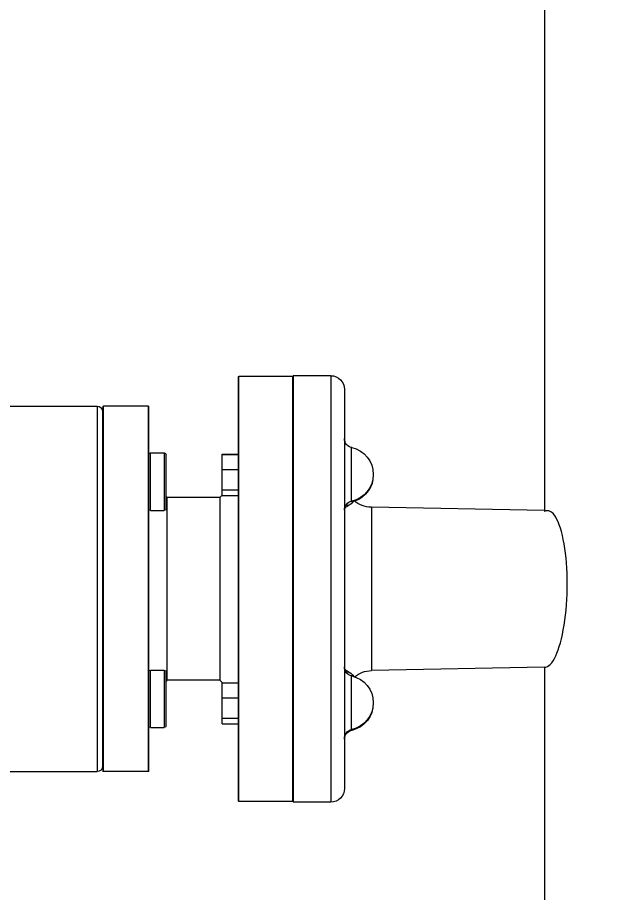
# Model space of a CAD drawing. Header units: inches. Extents: x 52169 to 69006, y 13152 to 42758.
# Drawn here: x 63501.3 to 63631.5, y 40803.8 to 40995.3 of the extents above; entities that cross this region are included whole.
import ezdxf

# ---------------------------------------------------------------- set-up
doc = ezdxf.new("R2010")
doc.units = ezdxf.units.IN
doc.header["$MEASUREMENT"] = 0
doc.styles.add('ING-AMB', font='romans.shx', dxfattribs={"width": 0.75, "oblique": 15})
doc.dimstyles.new('ING-AMB 25', dxfattribs={"dimscale": 25, "dimtxt": 3, "dimasz": 2.5, "dimexe": 1, "dimexo": 1, "dimgap": 1, "dimtad": 1, "dimdec": 0, "dimzin": 0, "dimdsep": 46, "dimtxsty": 'ING-AMB', "dimcen": 0.1, "dimclrd": 7, "dimclre": 7, "dimclrt": 2, "dimadec": 0, "dimazin": 0, "dimtfac": 1, "dimtdec": 0, "dimtmove": 0, "dimatfit": 0, "dimfxl": 1.25, "dimtolj": 1, "dimtzin": 0, "dimarcsym": 1})

# ---------------------------------------------------------------- blocks, each defined once
blk = doc.blocks.new('*D57')
at = {"color": 7, "lineweight": -2, "transparency": 16777216}
for p, q in [((63564.06, 41811.61), (59896, 41811.61)), ((59921, 41749.11), (59921, 38274.11)), ((60981.56, 38211.61), (59896, 38211.61))]:
    blk.add_line(p, q, dxfattribs=at)
at = {"color": 7, "transparency": 16777216}
for points in [[(59910.59, 41749.11), (59931.42, 41749.11), (59921, 41811.61)], [(59910.59, 38274.11), (59931.42, 38274.11), (59921, 38211.61)]]:
    blk.add_solid(points, dxfattribs=at)
at = {"layer": 'Defpoints', "color": 0, "transparency": 16777216}
for p in [(63589.06, 41811.61), (59921, 38211.61), (61006.56, 38211.61)]:
    blk.add_point(p, dxfattribs=at)
at = {"color": 2, "transparency": 16777216, "insert": (59858.5, 40011.61), "char_height": 75, "attachment_point": 5, "rotation": 90, "style": 'ING-AMB'}
blk.add_mtext('\\A1;3600', dxfattribs=at)
blk = doc.blocks.new('*D161')
at = {"color": 7, "lineweight": -2, "transparency": 16777216}
for p, q in [((61006.56, 38236.61), (61006.56, 42382.03)), ((63906.56, 41836.61), (63906.56, 42382.03)), ((63844.06, 42357.03), (61069.06, 42357.03))]:
    blk.add_line(p, q, dxfattribs=at)
at = {"color": 7, "transparency": 16777216}
for points in [[(61069.06, 42367.45), (61069.06, 42346.62), (61006.56, 42357.03)], [(63844.06, 42367.45), (63844.06, 42346.62), (63906.56, 42357.03)]]:
    blk.add_solid(points, dxfattribs=at)
at = {"layer": 'Defpoints', "color": 0, "transparency": 16777216}
for p in [(61006.56, 42357.03), (63906.56, 41811.61), (61006.56, 38211.61)]:
    blk.add_point(p, dxfattribs=at)
at = {"color": 2, "transparency": 16777216, "insert": (62456.56, 42419.53), "char_height": 75, "attachment_point": 5, "style": 'ING-AMB'}
blk.add_mtext('\\A1;2900', dxfattribs=at)
blk = doc.blocks.new('*D162')
at = {"color": 7, "lineweight": -2, "transparency": 16777216}
for p, q in [((61006.56, 38236.61), (61006.56, 42671.39)), ((65581.56, 41836.61), (65581.56, 42671.39)), ((65519.06, 42646.39), (61069.06, 42646.39))]:
    blk.add_line(p, q, dxfattribs=at)
at = {"color": 7, "transparency": 16777216}
for points in [[(61069.06, 42656.81), (61069.06, 42635.98), (61006.56, 42646.39)], [(65519.06, 42656.81), (65519.06, 42635.98), (65581.56, 42646.39)]]:
    blk.add_solid(points, dxfattribs=at)
at = {"layer": 'Defpoints', "color": 0, "transparency": 16777216}
for p in [(61006.56, 42646.39), (65581.56, 41811.61, 0), (61006.56, 38211.61)]:
    blk.add_point(p, dxfattribs=at)
at = {"color": 2, "transparency": 16777216, "insert": (63294.06, 42708.89), "char_height": 75, "attachment_point": 5, "style": 'ING-AMB'}
blk.add_mtext('\\A1;4575', dxfattribs=at)
blk = doc.blocks.new('*D163')
at = {"color": 7, "lineweight": -2, "transparency": 16777216}
for p, q in [((63564.06, 41811.61), (59621.63, 41811.61)), ((59646.63, 41749.11), (59646.63, 36234.18)), ((60987.71, 36171.68), (59621.63, 36171.68))]:
    blk.add_line(p, q, dxfattribs=at)
at = {"color": 7, "transparency": 16777216}
for points in [[(59636.21, 41749.11), (59657.05, 41749.11), (59646.63, 41811.61)], [(59636.21, 36234.18), (59657.05, 36234.18), (59646.63, 36171.68)]]:
    blk.add_solid(points, dxfattribs=at)
at = {"layer": 'Defpoints', "color": 0, "transparency": 16777216}
for p in [(63589.06, 41811.61), (59646.63, 36171.68), (61012.71, 36171.68)]:
    blk.add_point(p, dxfattribs=at)
at = {"color": 2, "transparency": 16777216, "insert": (59584.13, 38991.64), "char_height": 75, "attachment_point": 5, "rotation": 90, "style": 'ING-AMB'}
blk.add_mtext('\\A1;5640', dxfattribs=at)

msp = doc.modelspace()

# ---------------------------------------------------------------- linework, layer by layer
at = {"color": 2, "linetype": 'Continuous', "lineweight": 0, "extrusion": (0, 1, 0)}
for p, q in [((63616.56, 41018.61), (63616.56, 40887.17)), ((63616.56, 40853.08), (63616.56, 40728.61))]:
    msp.add_line(p, q, dxfattribs=at)
at = {"color": 8, "linetype": 'Continuous', "lineweight": 0, "extrusion": (-2.22045e-16, 1, -2.22045e-16)}
for p, q in [((63549.56, 40916.6), (63549.56, 40823.8)), ((63549.66, 40823.7), (63549.66, 40916.7)), ((63561.46, 40916.7), (63549.66, 40916.7)), ((63561.46, 40916.7), (63561.46, 40823.7)), ((63561.56, 40916.87), (63561.56, 40823.52)), ((63569.81, 40916.87), (63561.56, 40916.87)), ((63569.81, 40916.87), (63569.81, 40823.52)), ((63572.81, 40913.87), (63572.81, 40826.52)), ((63474.14, 40910.2), (63518.68, 40910.2)), ((63518.68, 40910.2), (63518.68, 40830.2)), ((63519.96, 40910.1), (63519.96, 40830.3)), ((63520.06, 40830.2), (63520.06, 40910.2)), ((63529.86, 40910.2), (63520.06, 40910.2)), ((63529.86, 40910.2), (63529.86, 40830.2)), ((63529.96, 40830.3), (63529.96, 40910.1)), ((63519.88, 40909), (63519.88, 40831.4)), ((63519.96, 40908.97), (63519.88, 40908.97)), ((63530.36, 40887.36), (63530.36, 40899.96)), ((63530.36, 40899.96), (63533.36, 40899.96)), ((63533.36, 40899.96), (63533.36, 40887.36)), ((63574.38, 40889.42), (63574.38, 40901.14)), ((63533.76, 40887.76), (63533.76, 40899.56)), ((63546.06, 40899.69), (63549.56, 40899.69)), ((63546.06, 40890.67), (63546.06, 40899.69)), ((63546.06, 40899.59), (63549.56, 40899.59)), ((63546.06, 40896.33), (63549.56, 40896.33)), ((63533.96, 40890.2), (63533.76, 40890.4)), ((63533.96, 40890.2), (63533.96, 40850.2)), ((63545.56, 40890.2), (63533.96, 40890.2)), ((63545.56, 40890.2), (63546.06, 40890.7)), ((63545.56, 40890.2), (63545.56, 40850.2)), ((63546.06, 40891.86), (63549.56, 40891.86)), ((63546.06, 40890.67), (63549.56, 40890.67)), ((63573.43, 40888.34), (63573.43, 40888.91)), ((63530.36, 40887.36), (63533.36, 40887.36)), ((63578.69, 40888.08), (63578.69, 40852.31)), ((63530.36, 40839.84), (63530.36, 40852.44)), ((63530.36, 40852.44), (63533.36, 40852.44)), ((63533.36, 40852.44), (63533.36, 40839.84)), ((63533.76, 40840.24), (63533.76, 40852.04)), ((63573.43, 40851.65), (63573.43, 40852.2)), ((63533.96, 40850.2), (63533.76, 40850)), ((63545.56, 40850.2), (63533.96, 40850.2)), ((63545.56, 40850.2), (63546.14, 40849.61)), ((63574.38, 40839.25), (63574.38, 40851.15)), ((63546.06, 40840.69), (63546.06, 40849.65)), ((63546.06, 40849.65), (63546.11, 40849.65)), ((63546.06, 40849.61), (63549.56, 40849.61)), ((63546.06, 40846.35), (63549.56, 40846.35)), ((63546.06, 40841.89), (63549.56, 40841.89)), ((63546.06, 40840.69), (63549.56, 40840.69)), ((63530.36, 40839.84), (63533.36, 40839.84)), ((63519.96, 40831.71), (63519.88, 40831.71)), ((63474.14, 40830.2), (63518.68, 40830.2)), ((63529.86, 40830.2), (63520.06, 40830.2)), ((63561.46, 40823.7), (63549.66, 40823.7)), ((63569.81, 40823.52), (63561.56, 40823.52))]:
    msp.add_line(p, q, dxfattribs=at)
at = {"color": 2, "linetype": 'Continuous', "lineweight": 0, "extrusion": (-2.22045e-16, 1, -2.22045e-16)}
for p, q in [((63616.56, 40887.34), (63578.69, 40888.08)), ((63616.56, 40853.05), (63578.69, 40852.31))]:
    msp.add_line(p, q, dxfattribs=at)
at = {"color": 8, "linetype": 'Continuous', "lineweight": 0, "extrusion": (4.93038e-32, -2.22045e-16, -1)}
for centre, radius, start, end in [((-63549.66, 40916.6), 0.1, 0, 90), ((-63561.46, 40916.6), 0.1, 90, 180), ((-63569.81, 40913.87), 3, 90, 180), ((-63518.68, 40909), 1.2, 90, 180), ((-63520.06, 40910.1), 0.1, 360, 90), ((-63529.86, 40910.1), 0.1, 90, 180), ((-63574.81, 40903.1), 2, 282.2689, 0), ((-63530.36, 40899.56), 0.4, 360, 90), ((-63533.36, 40899.56), 0.4, 90, 180), ((-63573.11, 40895.28), 6, 102.2689, 257.7311), ((-63573.11, 40895.11), 6, 179.1668, 251.3366), ((-63574.81, 40887.46), 2, 0, 77.7311), ((-63573.81, 40887.41), 1, 0, 67.9757), ((-63572.31, 40891.12), 3, 211.7491, 247.9757), ((-63578.81, 40894.08), 6, 271.1191, 310.9216), ((-63572.31, 40890.97), 3, 207.8402, 209.2838), ((-63530.36, 40887.76), 0.4, 270, 0), ((-63533.36, 40887.76), 0.4, 180, 270), ((-63530.36, 40852.04), 0.4, 360, 90), ((-63533.36, 40852.04), 0.4, 90, 180), ((-63573.81, 40853.13), 1, 292.0243, 0), ((-63574.81, 40853.1), 2, 282.2689, 0), ((-63572.31, 40849.42), 3, 112.0243, 147.4444), ((-63578.81, 40846.31), 6, 50.9504, 88.8809), ((-63573.11, 40845.29), 6, 102.2689, 257.7311), ((-63573.11, 40845.11), 6, 179.1668, 257.7311), ((-63530.36, 40840.24), 0.4, 270, 0), ((-63533.36, 40840.24), 0.4, 180, 270), ((-63574.81, 40837.47), 2, 0, 77.7311), ((-63574.81, 40837.3), 2, 0, 77.7311), ((-63518.68, 40831.4), 1.2, 180, 270), ((-63520.06, 40830.3), 0.1, 270, 0), ((-63529.86, 40830.3), 0.1, 180, 270), ((-63569.81, 40826.52), 3, 180, 270), ((-63549.66, 40823.8), 0.1, 270, 0), ((-63561.46, 40823.8), 0.1, 180, 270)]:
    msp.add_arc(centre, radius, start, end, dxfattribs=at)
at = {"color": 2, "linetype": 'Continuous', "lineweight": 0}
msp.add_ellipse((63616.89, 40870.2), major_axis=(0.33, 17.13), ratio=0.271648, start_param=3.141538, end_param=6.426818, dxfattribs=at)

# ---------------------------------------------------------------- dimensions: what is measured, and where the dimension line sits
for base, p1, picture, middle in [((61006.56, 42646.39), (65581.56, 41811.61, 0), '*D162', (63294.06, 42708.89)), ((61006.56, 42357.03), (63906.56, 41811.61), '*D161', (62456.56, 42419.53))]:
    dim = msp.add_linear_dim(base=base, p1=p1, p2=(61006.56, 38211.61), dimstyle='ING-AMB 25', override={"dimpost": '\\X'})
    dim.commit()
    dim.dimension.update_dxf_attribs({"geometry": picture, "text_midpoint": middle})
for base, p2, picture, middle in [((59646.63, 36171.68), (61012.71, 36171.68), '*D163', (59584.13, 38991.64)), ((59921, 38211.61), (61006.56, 38211.61), '*D57', (59858.5, 40011.61))]:
    dim = msp.add_linear_dim(base=base, p1=(63589.06, 41811.61), p2=p2, angle=90, dimstyle='ING-AMB 25', override={"dimpost": '\\X'})
    dim.commit()
    dim.dimension.update_dxf_attribs({"geometry": picture, "text_midpoint": middle})

doc.saveas('drawing.dxf')
